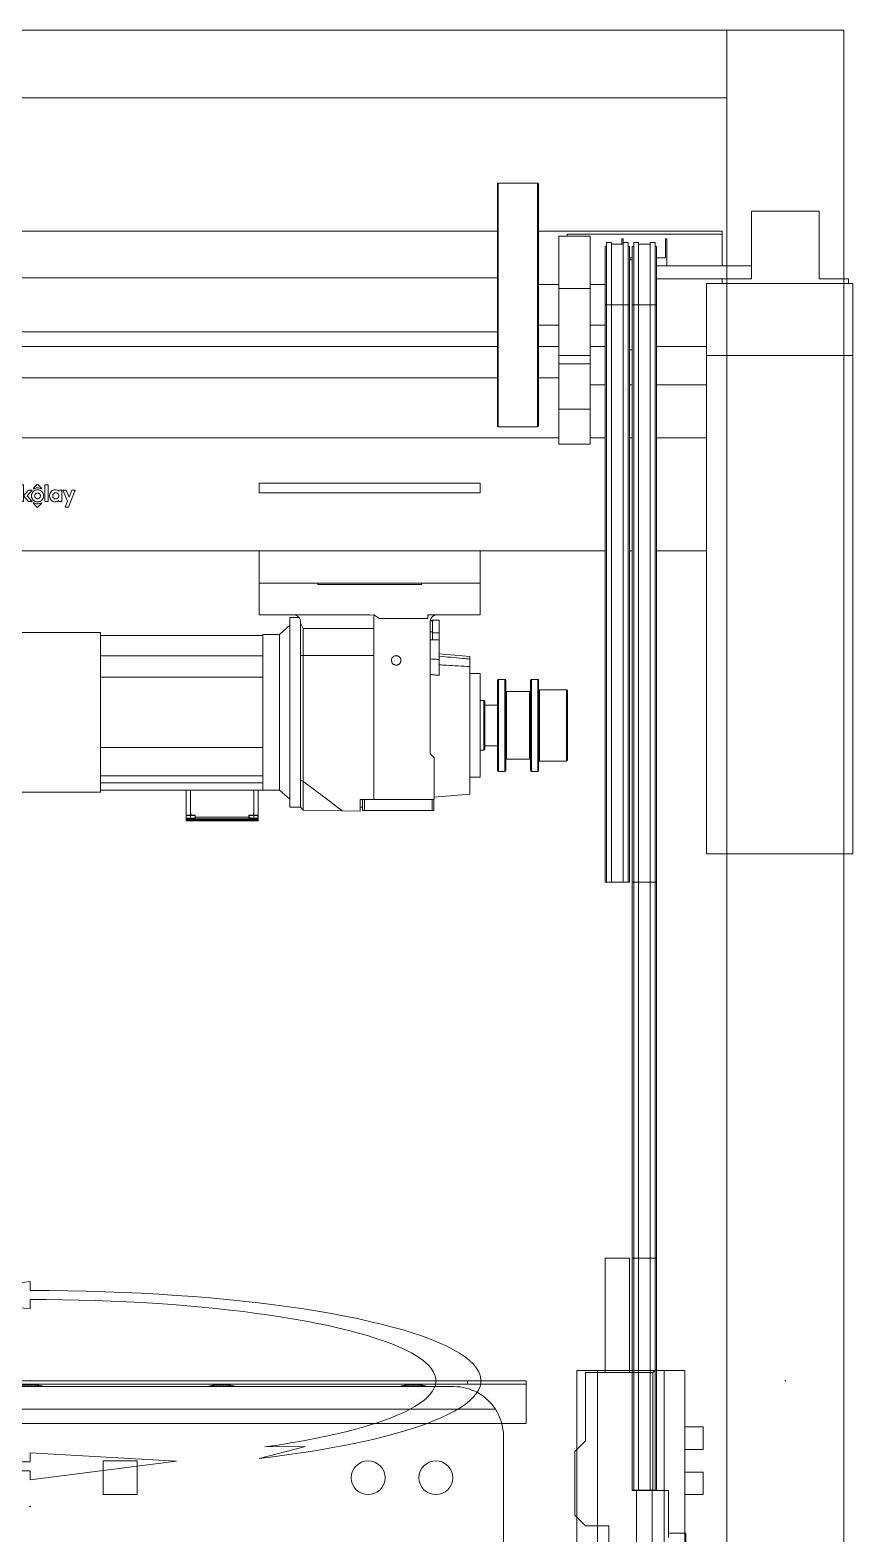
# Model space of a CAD drawing. Header units: inches. Extents: x 9.2 to 90.6, y 12.3 to 34.3.
# Drawn here: x 79.522 to 81.347, y 23.235 to 26.568 of the extents above; entities that cross this region are included whole.
import ezdxf
from ezdxf.enums import TextEntityAlignment as Align

# ---------------------------------------------------------------- set-up
doc = ezdxf.new("R2010")
doc.units = ezdxf.units.IN
doc.header["$MEASUREMENT"] = 0
doc.linetypes.add('PHANTOM', pattern=[12.7, 6.35, -1.27, 1.27, -1.27, 1.27, -1.27])
for name, color, linetype in [('PK24-LABEL', 7, 'Continuous'), ('PK24-LOGO', 7, 'Continuous'), ('PK24E', 7, 'Continuous'), ('PK24E-STRUCT-STEEL', 254, 'Continuous')]:
    doc.layers.add(name, color=color, linetype=linetype)
for name, color, linetype, true_color in [('PK24E-COMP-PALLET', 132, 'Continuous', 0x00b7c8), ('PK24E-HELPER', 253, 'PHANTOM', 0xa1a1a1), ('PK24E-SYS-LIFT', 31, 'Continuous', 0xffcc5a), ('PK24E-SYS-SHELF', 31, 'Continuous', 0xffcc5a)]:
    doc.layers.add(name, color=color, linetype=linetype, true_color=true_color)
doc.layers.add('PK24E-TTARROW', color=20, linetype='Continuous', lineweight=20, true_color=0xf54b32)
doc.styles.get("Standard").update_dxf_attribs({"font": 'arial.ttf'})

# ---------------------------------------------------------------- blocks, each defined once
blk = doc.blocks.new('TTARROW---TOP-DECOR-PK24')
at = {"layer": 'PK24E-TTARROW', "lineweight": 5}
for points in [[(0, 90), (0, 80), (-32.49, 89.27), (0, 110), (0, 100, -0.763437), (50.85, -86.11), (61.06, -72.77), (52.06, -73.42, 0.73095)], [(0, -90), (0, -80), (32.49, -89.27), (0, -110), (0, -100, -0.763437), (-50.85, 86.11), (-61.06, 72.77), (-52.06, 73.42, 0.73095)]]:
    blk.add_lwpolyline(points, format="xyb", close=True, dxfattribs=at)
blk = doc.blocks.new('ELIFTTT-TT--BACK-COMP-PKE24')
at = {"layer": 'PK24E-HELPER', "lineweight": 5}
blk.add_point((0, 0), dxfattribs=at)
at = {"layer": 'PK24E-SYS-LIFT', "lineweight": 5}
for p, q in [((-94, -1.3), (94, -1.3)), ((-103.22, -6.3), (103.22, -6.3)), ((105, -12.3), (105, -36.5)), ((16.25, -17.75), (16.25, -25.25)), ((23.75, -17.75), (16.25, -17.75)), ((23.75, -25.25), (23.75, -17.75)), ((16.25, -25.25), (23.75, -25.25))]:
    blk.add_line(p, q, dxfattribs=at)
for centre in [(75, -21.5), (90, -21.5)]:
    blk.add_circle(centre, 3.75, dxfattribs=at)
for centre, radius, start, end in [((0, -10.8), 10, 71.8051, 108.1949), ((0, -10.8), 9.8, 75.7866, 104.2134), ((42.5, -10.8), 10, 71.8051, 108.1949), ((42.5, -10.8), 9.8, 75.7866, 104.2134), ((85, -10.8), 10, 71.8051, 108.1949), ((85, -10.8), 9.8, 75.7866, 104.2134), ((94, -12.3), 11, 33.0557, 90), ((94, -12.3), 11, 0, 33.0557)]:
    blk.add_arc(centre, radius, start, end, dxfattribs=at)
blk = doc.blocks.new('ELIFTTT-CHASIS--BACK-COMP-PKE24')
at = {"layer": 'PK24E-HELPER', "lineweight": 5}
blk.add_point((0, 0), dxfattribs=at)
at = {"layer": 'PK24E-SYS-LIFT', "lineweight": 5}
for p, q in [((121.25, 2.25), (121.25, -75)), ((121.25, 2.25), (125.85, 2.25)), ((125.85, -60.75), (125.85, 2.25)), ((133.55, 2.25), (125.85, 2.25)), ((133.55, 2.25), (133.55, -24.25)), ((133.55, 2.25), (133.88, 2.25)), ((133.88, 2.25), (133.88, -24.25)), ((133.88, 2.25), (134.98, 2.25)), ((134.98, 2.25), (134.98, -24.25)), ((134.98, 2.25), (137.52, 2.25)), ((137.52, 2.25), (137.52, -24.25)), ((137.52, 2.25), (138.62, 2.25)), ((138.62, 2.25), (138.62, -24.25)), ((138.62, 2.25), (138.95, 2.25)), ((138.95, 2.25), (138.95, -24.25)), ((140.65, 2.25), (138.95, 2.25)), ((140.65, -60.75), (140.65, 2.25)), ((140.65, 2.25), (145.25, 2.25)), ((145.25, 2.25), (145.25, -90)), ((149.25, -10.25), (145.25, -10.25)), ((149.25, -10.25), (149.25, -15.25)), ((145.25, -15.25), (149.25, -15.25)), ((149.25, -20.25), (145.25, -20.25)), ((149.25, -20.25), (149.25, -25.25)), ((133.55, -24.25), (133.88, -24.25)), ((133.88, -24.25), (134.98, -24.25)), ((134.53, -24.33), (134.53, -60.75)), ((134.53, -24.33), (137.97, -24.33)), ((134.98, -24.25), (137.52, -24.25)), ((137.52, -24.25), (138.62, -24.25)), ((137.97, -60.75), (137.97, -24.33)), ((138.62, -24.25), (138.95, -24.25)), ((145.25, -25.25), (149.25, -25.25))]:
    blk.add_line(p, q, dxfattribs=at)
blk = doc.blocks.new('ELIFTTT---BACK-COMP-PKE24')
at = {"yscale": 0.2}
blk.add_blockref('TTARROW---TOP-DECOR-PK24', (0, 0), dxfattribs=at)
for name in ['ELIFTTT-CHASIS--BACK-COMP-PKE24', 'ELIFTTT-TT--BACK-COMP-PKE24']:
    blk.add_blockref(name, (0, 0))
blk = doc.blocks.new('LOGO----DECOR-PK24')
at = {"layer": 'PK24-LOGO', "lineweight": 5}
for p, q in [((-10, 2.13), (-8.71, 2.13)), ((-10, -1.62), (-10, 2.13)), ((-9.29, 1.47), (-9.29, 0.11)), ((-8.76, 1.47), (-9.29, 1.47)), ((-9.29, 0.11), (-8.76, 0.11)), ((-8.61, 1.46), (-8.76, 1.47)), ((-8.76, 0.11), (-8.61, 0.13)), ((-8.71, 2.13), (-8.43, 2.11)), ((-8.48, 1.42), (-8.61, 1.46)), ((-8.61, 0.13), (-8.48, 0.17)), ((-8.36, 1.35), (-8.48, 1.42)), ((-8.48, 0.17), (-8.36, 0.23)), ((-8.43, 2.11), (-8.3, 2.07)), ((-8.26, 1.27), (-8.36, 1.35)), ((-8.36, 0.23), (-8.26, 0.31)), ((-8.3, 2.07), (-8.17, 2.03)), ((-8.19, 1.17), (-8.26, 1.27)), ((-8.26, 0.31), (-8.19, 0.41)), ((-8.13, 1.05), (-8.19, 1.17)), ((-8.19, 0.41), (-8.13, 0.53)), ((-8.17, 2.03), (-7.94, 1.9)), ((-8.09, 0.93), (-8.13, 1.05)), ((-8.13, 0.53), (-8.09, 0.66)), ((-8.08, 0.79), (-8.09, 0.93)), ((-8.09, 0.66), (-8.08, 0.79)), ((-7.94, 1.9), (-7.74, 1.74)), ((-7.74, 1.74), (-7.58, 1.55)), ((-7.58, 0.04), (-7.74, -0.16)), ((-7.58, 1.55), (-7.46, 1.32)), ((-7.46, 0.27), (-7.58, 0.04)), ((-7.46, 1.32), (-7.38, 1.06)), ((-7.38, 0.52), (-7.46, 0.27)), ((-7.38, 1.06), (-7.36, 0.79)), ((-7.36, 0.79), (-7.38, 0.52)), ((-7.19, -0.02), (-7.16, 0.13)), ((-7.16, 0.13), (-7.11, 0.26)), ((-7.11, 0.26), (-6.98, 0.49)), ((-6.98, 0.49), (-6.82, 0.68)), ((-6.82, 0.68), (-6.62, 0.82)), ((-6.62, 0.82), (-6.41, 0.92)), ((-6.42, 0.06), (-6.48, -0.05)), ((-6.33, 0.17), (-6.42, 0.06)), ((-6.41, 0.92), (-6.19, 0.98)), ((-6.23, 0.25), (-6.33, 0.17)), ((-6.11, 0.31), (-6.23, 0.25)), ((-6.19, 0.98), (-5.97, 1)), ((-5.98, 0.35), (-6.11, 0.31)), ((-5.84, 0.36), (-5.98, 0.35)), ((-5.97, 1), (-5.74, 0.98)), ((-5.71, 0.35), (-5.84, 0.36)), ((-5.74, 0.98), (-5.53, 0.92)), ((-5.58, 0.31), (-5.71, 0.35)), ((-5.47, 0.24), (-5.58, 0.31)), ((-5.53, 0.92), (-5.35, 0.82)), ((-5.37, 0.16), (-5.47, 0.24)), ((-5.29, 0.06), (-5.37, 0.16)), ((-5.35, 0.82), (-5.21, 0.7)), ((-5.23, -0.06), (-5.29, 0.06)), ((-5.21, 0.7), (-5.21, 0.95)), ((-5.21, 0.95), (-4.5, 0.95)), ((-4.5, 0.95), (-4.5, -1.62)), ((-3.41, 0.95), (-4.11, 0.95)), ((-4.11, 0.95), (-4.11, -1.62)), ((-3.41, 0.53), (-3.41, 0.95)), ((-3.36, 0.62), (-3.41, 0.53)), ((-3.37, -0.03), (-3.32, 0.06)), ((-3.29, 0.71), (-3.36, 0.62)), ((-3.32, 0.06), (-3.26, 0.13)), ((-3.22, 0.78), (-3.29, 0.71)), ((-3.26, 0.13), (-3.19, 0.19)), ((-3.14, 0.84), (-3.22, 0.78)), ((-3.19, 0.19), (-3.11, 0.23)), ((-3.05, 0.89), (-3.14, 0.84)), ((-3.11, 0.23), (-3.02, 0.26)), ((-2.94, 0.92), (-3.05, 0.89)), ((-3.02, 0.26), (-2.92, 0.27)), ((-2.83, 0.94), (-2.94, 0.92)), ((-2.92, 0.27), (-2.42, 0.27)), ((-2.7, 0.95), (-2.83, 0.94)), ((-2.42, 0.95), (-2.7, 0.95)), ((-2.42, 0.27), (-2.42, 0.95)), ((-1.42, 2.13), (-2.13, 2.13)), ((-2.13, 2.13), (-2.13, -1.62)), ((-1.42, -1.62), (-1.42, 2.13)), ((-0.37, 0.95), (-1.42, -0.33)), ((-0.61, -0.33), (0.44, 0.95)), ((0.44, 0.95), (-0.37, 0.95)), ((0.44, 0.19), (0.36, -0.06)), ((0.56, 0.41), (0.44, 0.19)), ((0.72, 0.61), (0.56, 0.41)), ((0.92, 0.77), (0.72, 0.61)), ((0.77, 1.32), (0.79, 1.37)), ((0.78, 1.26), (0.77, 1.32)), ((0.81, 1.24), (0.78, 1.26)), ((0.79, 1.37), (1.61, 2.19)), ((0.85, 1.23), (0.81, 1.24)), ((0.89, 1.24), (0.85, 1.23)), ((1.07, 1.32), (0.89, 1.24)), ((1.15, 0.9), (0.92, 0.77)), ((1.27, 1.37), (1.07, 1.32)), ((1.07, -0.08), (1.13, 0.03)), ((1.13, 0.03), (1.21, 0.12)), ((1.4, 0.98), (1.15, 0.9)), ((1.21, 0.12), (1.3, 0.2)), ((1.46, 1.41), (1.27, 1.37)), ((1.3, 0.2), (1.41, 0.26)), ((1.67, 1), (1.4, 0.98)), ((1.41, 0.26), (1.54, 0.3)), ((1.67, 1.42), (1.46, 1.41)), ((1.54, 0.3), (1.67, 0.31)), ((1.61, 2.19), (1.67, 2.21)), ((1.67, 2.21), (1.73, 2.19)), ((1.87, 1.41), (1.67, 1.42)), ((1.94, 0.98), (1.67, 1)), ((1.67, 0.31), (1.8, 0.3)), ((1.73, 2.19), (2.54, 1.37)), ((1.8, 0.3), (1.92, 0.26)), ((2.07, 1.37), (1.87, 1.41)), ((1.92, 0.26), (2.03, 0.2)), ((2.19, 0.9), (1.94, 0.98)), ((2.03, 0.2), (2.13, 0.12)), ((2.26, 1.32), (2.07, 1.37)), ((2.13, 0.12), (2.2, 0.03)), ((2.41, 0.77), (2.19, 0.9)), ((2.2, 0.03), (2.26, -0.08)), ((2.45, 1.24), (2.26, 1.32)), ((2.61, 0.61), (2.41, 0.77)), ((2.48, 1.23), (2.45, 1.24)), ((2.52, 1.24), (2.48, 1.23)), ((2.55, 1.26), (2.52, 1.24)), ((2.54, 1.37), (2.57, 1.32)), ((2.57, 1.32), (2.55, 1.26)), ((2.78, 0.41), (2.61, 0.61)), ((2.9, 0.19), (2.78, 0.41)), ((2.98, -0.06), (2.9, 0.19)), ((3.31, 2.13), (4.01, 2.13)), ((3.31, -1.62), (3.31, 2.13)), ((4.01, 2.13), (4.01, -1.62)), ((4.37, -0.02), (4.4, 0.13)), ((4.4, 0.13), (4.45, 0.26)), ((4.45, 0.26), (4.58, 0.49)), ((4.58, 0.49), (4.74, 0.68)), ((4.74, 0.68), (4.93, 0.82)), ((4.93, 0.82), (5.15, 0.92)), ((5.14, 0.06), (5.08, -0.05)), ((5.23, 0.17), (5.14, 0.06)), ((5.15, 0.92), (5.37, 0.98)), ((5.33, 0.25), (5.23, 0.17)), ((5.45, 0.31), (5.33, 0.25)), ((5.37, 0.98), (5.59, 1)), ((5.58, 0.35), (5.45, 0.31)), ((5.72, 0.36), (5.58, 0.35)), ((5.59, 1), (5.82, 0.98)), ((5.85, 0.35), (5.72, 0.36)), ((5.82, 0.98), (6.03, 0.92)), ((5.98, 0.31), (5.85, 0.35)), ((6.09, 0.24), (5.98, 0.31)), ((6.03, 0.92), (6.21, 0.82)), ((6.19, 0.16), (6.09, 0.24)), ((6.27, 0.06), (6.19, 0.16)), ((6.21, 0.82), (6.35, 0.7)), ((6.32, -0.06), (6.27, 0.06)), ((6.35, 0.7), (6.35, 0.95)), ((6.35, 0.95), (7.06, 0.95)), ((7.06, 0.95), (7.06, -1.62)), ((8.33, -1.51), (7.31, 0.95)), ((7.31, 0.95), (8.05, 0.95)), ((8.05, 0.95), (8.68, -0.63)), ((10, 0.95), (8.51, -2.81)), ((8.68, -0.63), (9.27, 0.95)), ((9.27, 0.95), (10, 0.95)), ((-9.29, -1.62), (-10, -1.62)), ((-8.71, -0.55), (-9.29, -0.55)), ((-9.29, -0.55), (-9.29, -1.62)), ((-8.43, -0.52), (-8.71, -0.55)), ((-8.3, -0.49), (-8.43, -0.52)), ((-8.17, -0.44), (-8.3, -0.49)), ((-7.94, -0.32), (-8.17, -0.44)), ((-7.74, -0.16), (-7.94, -0.32)), ((-7.22, -0.33), (-7.21, -0.17)), ((-7.21, -0.5), (-7.22, -0.33)), ((-7.21, -0.17), (-7.19, -0.02)), ((-7.19, -0.65), (-7.21, -0.5)), ((-7.16, -0.79), (-7.19, -0.65)), ((-7.1, -0.92), (-7.16, -0.79)), ((-6.97, -1.15), (-7.1, -0.92)), ((-6.81, -1.34), (-6.97, -1.15)), ((-6.62, -1.48), (-6.81, -1.34)), ((-6.41, -1.59), (-6.62, -1.48)), ((-6.52, -0.18), (-6.53, -0.33)), ((-6.53, -0.33), (-6.52, -0.47)), ((-6.48, -0.05), (-6.52, -0.18)), ((-6.52, -0.47), (-6.48, -0.6)), ((-6.48, -0.6), (-6.42, -0.72)), ((-6.42, -0.72), (-6.33, -0.82)), ((-6.19, -1.65), (-6.41, -1.59)), ((-6.33, -0.82), (-6.23, -0.9)), ((-6.23, -0.9), (-6.11, -0.97)), ((-5.98, -1.67), (-6.19, -1.65)), ((-6.11, -0.97), (-5.98, -1.01)), ((-5.98, -1.01), (-5.84, -1.02)), ((-5.74, -1.65), (-5.98, -1.67)), ((-5.84, -1.02), (-5.71, -1.01)), ((-5.53, -1.57), (-5.74, -1.65)), ((-5.71, -1.01), (-5.58, -0.97)), ((-5.58, -0.97), (-5.47, -0.9)), ((-5.35, -1.47), (-5.53, -1.57)), ((-5.47, -0.9), (-5.37, -0.82)), ((-5.37, -0.82), (-5.29, -0.72)), ((-5.21, -1.33), (-5.35, -1.47)), ((-5.29, -0.72), (-5.23, -0.6)), ((-5.2, -0.19), (-5.23, -0.06)), ((-5.23, -0.6), (-5.2, -0.47)), ((-5.21, -1.62), (-5.21, -1.33)), ((-5.21, -1.33), (-5.21, -1.33)), ((-4.5, -1.62), (-5.21, -1.62)), ((-5.19, -0.33), (-5.2, -0.19)), ((-5.2, -0.47), (-5.19, -0.33)), ((-4.11, -1.62), (-3.41, -1.62)), ((-3.41, -0.21), (-3.4, -0.12)), ((-3.41, -1.62), (-3.41, -0.21)), ((-3.4, -0.12), (-3.37, -0.03)), ((-2.13, -1.62), (-1.42, -1.62)), ((-1.42, -0.33), (-0.37, -1.62)), ((0.44, -1.62), (-0.61, -0.33)), ((-0.37, -1.62), (0.44, -1.62)), ((0.36, -0.06), (0.33, -0.33)), ((0.33, -0.33), (0.36, -0.6)), ((0.36, -0.6), (0.44, -0.85)), ((0.44, -0.85), (0.56, -1.08)), ((0.56, -1.08), (0.72, -1.28)), ((0.72, -1.28), (0.92, -1.44)), ((0.77, -1.98), (0.78, -1.93)), ((0.79, -2.04), (0.77, -1.98)), ((0.78, -1.93), (0.81, -1.9)), ((1.61, -2.85), (0.79, -2.04)), ((0.81, -1.9), (0.85, -1.89)), ((0.85, -1.89), (0.89, -1.9)), ((0.89, -1.9), (1.07, -1.98)), ((0.92, -1.44), (1.15, -1.56)), ((1.02, -0.33), (1.03, -0.2)), ((1.03, -0.46), (1.02, -0.33)), ((1.03, -0.2), (1.07, -0.08)), ((1.07, -0.59), (1.03, -0.46)), ((1.13, -0.7), (1.07, -0.59)), ((1.07, -1.98), (1.27, -2.04)), ((1.21, -0.79), (1.13, -0.7)), ((1.15, -1.56), (1.4, -1.64)), ((1.3, -0.87), (1.21, -0.79)), ((1.27, -2.04), (1.46, -2.07)), ((1.41, -0.93), (1.3, -0.87)), ((1.4, -1.64), (1.67, -1.67)), ((1.54, -0.97), (1.41, -0.93)), ((1.46, -2.07), (1.67, -2.09)), ((1.67, -0.98), (1.54, -0.97)), ((1.67, -2.88), (1.61, -2.85)), ((1.8, -0.97), (1.67, -0.98)), ((1.67, -1.67), (1.94, -1.64)), ((1.67, -2.09), (1.87, -2.07)), ((1.73, -2.85), (1.67, -2.88)), ((2.54, -2.04), (1.73, -2.85)), ((1.92, -0.93), (1.8, -0.97)), ((1.87, -2.07), (2.07, -2.04)), ((2.03, -0.87), (1.92, -0.93)), ((1.94, -1.64), (2.19, -1.56)), ((2.13, -0.79), (2.03, -0.87)), ((2.07, -2.04), (2.26, -1.98)), ((2.2, -0.7), (2.13, -0.79)), ((2.19, -1.56), (2.41, -1.44)), ((2.26, -0.59), (2.2, -0.7)), ((2.26, -0.08), (2.3, -0.2)), ((2.3, -0.46), (2.26, -0.59)), ((2.26, -1.98), (2.45, -1.9)), ((2.3, -0.2), (2.31, -0.33)), ((2.31, -0.33), (2.3, -0.46)), ((2.41, -1.44), (2.61, -1.28)), ((2.45, -1.9), (2.48, -1.89)), ((2.48, -1.89), (2.52, -1.9)), ((2.52, -1.9), (2.55, -1.93)), ((2.57, -1.98), (2.54, -2.04)), ((2.55, -1.93), (2.57, -1.98)), ((2.61, -1.28), (2.78, -1.08)), ((2.78, -1.08), (2.9, -0.85)), ((2.9, -0.85), (2.98, -0.6)), ((3, -0.33), (2.98, -0.06)), ((2.98, -0.6), (3, -0.33)), ((4.01, -1.62), (3.31, -1.62)), ((4.34, -0.17), (4.37, -0.02)), ((4.34, -0.33), (4.34, -0.17)), ((4.34, -0.5), (4.34, -0.33)), ((4.37, -0.65), (4.34, -0.5)), ((4.4, -0.79), (4.37, -0.65)), ((4.46, -0.92), (4.4, -0.79)), ((4.59, -1.15), (4.46, -0.92)), ((4.75, -1.34), (4.59, -1.15)), ((4.94, -1.48), (4.75, -1.34)), ((5.15, -1.59), (4.94, -1.48)), ((5.04, -0.18), (5.03, -0.33)), ((5.03, -0.33), (5.04, -0.47)), ((5.08, -0.05), (5.04, -0.18)), ((5.04, -0.47), (5.08, -0.6)), ((5.08, -0.6), (5.14, -0.72)), ((5.14, -0.72), (5.23, -0.82)), ((5.37, -1.65), (5.15, -1.59)), ((5.23, -0.82), (5.33, -0.9)), ((5.33, -0.9), (5.45, -0.97)), ((5.58, -1.67), (5.37, -1.65)), ((5.45, -0.97), (5.58, -1.01)), ((5.58, -1.01), (5.72, -1.02)), ((5.81, -1.65), (5.58, -1.67)), ((5.72, -1.02), (5.85, -1.01)), ((6.03, -1.57), (5.81, -1.65)), ((5.85, -1.01), (5.98, -0.97)), ((5.98, -0.97), (6.09, -0.9)), ((6.21, -1.47), (6.03, -1.57)), ((6.09, -0.9), (6.19, -0.82)), ((6.19, -0.82), (6.27, -0.72)), ((6.35, -1.33), (6.21, -1.47)), ((6.27, -0.72), (6.32, -0.6)), ((6.36, -0.19), (6.32, -0.06)), ((6.32, -0.6), (6.36, -0.47)), ((6.35, -1.62), (6.35, -1.33)), ((6.35, -1.33), (6.35, -1.33)), ((7.06, -1.62), (6.35, -1.62)), ((6.37, -0.33), (6.36, -0.19)), ((6.36, -0.47), (6.37, -0.33)), ((7.8, -2.81), (8.33, -1.51)), ((8.51, -2.81), (7.8, -2.81))]:
    blk.add_line(p, q, dxfattribs=at)
blk = doc.blocks.new('ELIFT-DU--BACK-COMP-PKE24')
at = {"layer": 'PK24E-SYS-LIFT', "linetype": 'Continuous', "lineweight": 5}
for p, q in [((103.65, 128.35), (103.65, 181.95)), ((112.55, 182.15), (103.85, 182.15)), ((103.85, 182.15), (103.85, 128.15)), ((112.55, 128.15), (112.55, 182.15)), ((112.75, 181.95), (112.75, 128.35)), ((175, 175.9), (160, 175.9)), ((160, 175.9), (160, 160.9)), ((175, 175.9), (175, 160.9)), ((103.65, 171.45), (-103.65, 171.45)), ((153.5, 171.45), (112.75, 171.45)), ((124.25, 170.4), (117.25, 170.4)), ((117.25, 158.79), (117.25, 170.4)), ((153.5, 170.85), (119.1, 170.85)), ((119.1, 170.85), (119.1, 170.4)), ((124.25, 158.79), (124.25, 170.4)), ((153.5, 171.45), (153.5, 170.85)), ((153.5, 170.85), (153.5, 163.8)), ((127.88, 168.06), (127.55, 168.06)), ((127.55, 168.06), (127.55, 155.15)), ((128.98, 168.98), (127.88, 168.98)), ((127.88, 168.98), (127.88, 155.15)), ((128.98, 168.98), (128.98, 155.15)), ((131.52, 168.6), (128.98, 168.6)), ((131.25, 169.8), (131.25, 168.6)), ((131.55, 169.8), (131.25, 169.8)), ((132.62, 168.98), (131.52, 168.98)), ((131.52, 168.98), (131.52, 155.15)), ((131.55, 168.98), (131.55, 169.8)), ((132.62, 168.98), (132.62, 155.15)), ((132.95, 168.06), (132.62, 168.06)), ((132.95, 168.06), (132.95, 155.15)), ((133.88, 168.06), (133.55, 168.06)), ((133.55, 168.06), (133.55, 155.15)), ((134.98, 168.98), (133.88, 168.98)), ((133.88, 168.98), (133.88, 155.15)), ((134.98, 168.98), (134.98, 155.15)), ((137.52, 168.6), (134.98, 168.6)), ((137.52, 168.98), (137.52, 155.15)), ((138.62, 168.98), (137.52, 168.98)), ((138.62, 168.98), (138.62, 155.15)), ((138.95, 168.06), (138.62, 168.06)), ((138.95, 168.06), (138.95, 155.15)), ((140.95, 165.55), (140.95, 169.8)), ((141.25, 169.8), (140.95, 169.8)), ((141.25, 169.8), (141.25, 163.8)), ((133.55, 165.55), (132.95, 165.55)), ((133.55, 165.15), (132.95, 165.15)), ((140.95, 165.55), (138.95, 165.55)), ((141.25, 163.8), (138.95, 163.8)), ((141.25, 163.8), (160, 163.8)), ((103.65, 161.15), (-103.65, 161.15)), ((138.95, 160.9), (153.5, 160.9)), ((153.5, 159.9), (153.5, 160.9)), ((153.5, 160.9), (160, 160.9)), ((175, 160.9), (181.5, 160.9)), ((181.5, 159.9), (181.5, 160.9)), ((117.25, 159.65), (112.75, 159.65)), ((117.25, 158.79), (124.25, 158.79)), ((117.25, 143.9), (117.25, 158.79)), ((127.55, 159.65), (124.25, 159.65)), ((124.25, 143.9), (124.25, 158.79)), ((182.5, 159.9), (150, 159.9)), ((150, 159.9), (150, 143.9)), ((182.5, 143.9), (182.5, 159.9)), ((127.55, 155.15), (127.88, 155.15)), ((127.55, 155.15), (127.55, 27.17)), ((127.88, 155.15), (127.88, 27.17)), ((127.88, 155.15), (128.98, 155.15)), ((128.98, 155.15), (128.98, 27.17)), ((128.98, 155.15), (131.52, 155.15)), ((131.52, 155.15), (131.52, 27.17)), ((131.52, 155.15), (132.62, 155.15)), ((132.62, 155.15), (132.62, 27.17)), ((132.62, 155.15), (132.95, 155.15)), ((132.95, 155.15), (132.95, 27.17)), ((133.55, 155.15), (133.55, 27.17)), ((133.55, 155.15), (133.88, 155.15)), ((133.88, 155.15), (134.98, 155.15)), ((133.88, 155.15), (133.88, 27.17)), ((134.98, 155.15), (134.98, 27.17)), ((134.98, 155.15), (137.52, 155.15)), ((137.52, 155.15), (138.62, 155.15)), ((137.52, 155.15), (137.52, 27.17)), ((138.62, 155.15), (138.62, 27.17)), ((138.62, 155.15), (138.95, 155.15)), ((138.95, 155.15), (138.95, 27.17)), ((112.75, 150.65), (117.25, 150.65)), ((124.25, 150.65), (127.55, 150.65)), ((-103.65, 149.15), (103.65, 149.15)), ((103.65, 145.95), (-103.65, 145.95)), ((117.25, 145.95), (112.75, 145.95)), ((117.25, 143.9), (124.25, 143.9)), ((117.25, 143.9), (117.25, 142.05)), ((127.55, 145.95), (124.25, 145.95)), ((124.25, 143.9), (124.25, 142.05)), ((132.95, 145.15), (133.55, 145.15)), ((150, 145.95), (138.95, 145.95)), ((150, 143.9), (182.5, 143.9)), ((150, 33.5), (150, 143.9)), ((182.5, 33.5), (182.5, 143.9)), ((117.25, 142.05), (124.25, 142.05)), ((117.25, 142.05), (117.25, 132.05)), ((124.25, 142.05), (124.25, 132.05)), ((103.65, 138.95), (-103.65, 138.95)), ((117.25, 138.95), (112.75, 138.95)), ((124.25, 137.45), (127.55, 137.45)), ((132.95, 137.45), (133.55, 137.45)), ((138.95, 137.45), (150, 137.45)), ((117.25, 132.05), (117.25, 124.3)), ((117.25, 132.05), (124.25, 132.05)), ((124.25, 132.05), (124.25, 124.3)), ((103.85, 128.15), (112.55, 128.15)), ((-117.25, 125.65), (117.25, 125.65)), ((117.25, 124.3), (124.25, 124.3)), ((124.25, 125.65), (127.55, 125.65)), ((132.95, 125.65), (133.55, 125.65)), ((138.95, 125.65), (150, 125.65)), ((50.85, 115.6), (50.85, 113.5)), ((50.85, 115.6), (99.85, 115.6)), ((50.85, 113.5), (99.85, 113.5)), ((99.85, 115.6), (99.85, 113.5)), ((-71.85, 100.65), (50.85, 100.65)), ((99.85, 100.65), (50.85, 100.65)), ((50.85, 93.45), (50.85, 100.65)), ((99.85, 93.45), (99.85, 100.65)), ((99.85, 100.65), (127.55, 100.65)), ((132.95, 100.65), (133.55, 100.65)), ((138.95, 100.65), (150, 100.65)), ((50.85, 93.45), (50.85, 86.45)), ((50.85, 93.45), (63.85, 93.45)), ((99.85, 93.45), (50.85, 93.45)), ((63.85, 93.45), (63.85, 93.15)), ((86.85, 93.15), (86.85, 93.45)), ((86.85, 93.45), (99.85, 93.45)), ((99.85, 93.45), (99.85, 86.45)), ((63.85, 93.15), (86.85, 93.15)), ((50.85, 86.45), (75.35, 86.45)), ((57.65, 84.14), (55.3, 82.1)), ((59.65, 85.85), (57.65, 85.85)), ((57.65, 85.85), (57.65, 43.85)), ((58.91, 86.38), (75.35, 86.45)), ((59.95, 84.6), (59.95, 84.95)), ((59.95, 84.6), (60.55, 83.39)), ((59.95, 77.47), (59.95, 84.6)), ((60.55, 83.39), (76.25, 83.45)), ((60.55, 83.39), (60.55, 77.46)), ((76.25, 86.45), (75.35, 86.41)), ((75.35, 86.41), (75.35, 86.45)), ((76.25, 83.45), (76.25, 86.45)), ((77.49, 85.65), (76.25, 86.45)), ((76.25, 77.45), (76.25, 83.45)), ((77.49, 85.65), (88.2, 85.65)), ((88.2, 86.45), (99.85, 86.45)), ((88.2, 85.65), (88.2, 86.45)), ((89.25, 85.15), (88.75, 85.15)), ((88.75, 84.95), (88.75, 55.65)), ((90.75, 85.27), (88.79, 85.27)), ((89.25, 85.15), (89.25, 82.71)), ((90.75, 85.27), (90.75, 82.48)), ((15.6, 82.55), (-12.44, 82.55)), ((15.6, 82.55), (15.6, 81.9)), ((15.6, 79.05), (15.6, 81.9)), ((51.6, 81.9), (15.6, 81.9)), ((55.3, 82.1), (51.6, 82.1)), ((51.6, 82.1), (51.6, 81.9)), ((51.6, 78.49), (51.6, 81.9)), ((55.3, 82.1), (55.3, 47.6)), ((89.25, 82.71), (88.75, 82.71)), ((90.75, 80.92), (88.75, 80.92)), ((89.25, 82.71), (89.25, 80.92)), ((89.25, 82.48), (90.75, 82.48)), ((90.75, 82.48), (90.75, 80.92)), ((90.75, 80.92), (90.75, 76.57)), ((15.6, 79.05), (15.6, 77.37)), ((15.6, 73.12), (15.6, 77.37)), ((51.6, 77.37), (15.6, 77.37)), ((51.6, 78.49), (51.6, 77.37)), ((51.6, 72.63), (51.6, 77.37)), ((59.95, 49.83), (59.95, 77.47)), ((59.95, 77.47), (60.55, 77.46)), ((60.55, 77.46), (76.25, 77.45)), ((60.55, 77.46), (60.55, 49.53)), ((76.25, 45.55), (76.25, 77.45)), ((97.55, 77.18), (90.75, 77.78)), ((97.55, 77.18), (97.55, 76.64)), ((97.55, 74.98), (97.55, 76.64)), ((97.55, 74.98), (97.55, 46.72)), ((99.85, 73.45), (97.55, 73.45)), ((99.85, 73.45), (99.85, 61.95)), ((15.6, 73.12), (15.6, 72.63)), ((15.6, 69.6), (15.6, 72.63)), ((51.6, 72.63), (15.6, 72.63)), ((51.6, 72.63), (51.6, 67.47)), ((103.7, 52.58), (103.7, 71.95)), ((105.3, 72.15), (103.9, 72.15)), ((103.9, 72.15), (103.9, 52.39)), ((105.3, 52.39), (105.3, 72.15)), ((105.5, 52.58), (105.5, 71.95)), ((111, 52.58), (111, 71.95)), ((112.6, 72.15), (111.2, 72.15)), ((111.2, 72.15), (111.2, 52.39)), ((112.6, 52.39), (112.6, 72.15)), ((112.8, 52.58), (112.8, 71.95)), ((15.6, 69.6), (15.6, 60.1)), ((51.6, 67.47), (51.6, 62.23)), ((100.65, 67.45), (99.85, 67.45)), ((100.85, 67.25), (100.65, 67.45)), ((100.65, 56.45), (100.65, 67.45)), ((100.85, 67.25), (100.85, 56.65)), ((110.8, 69.45), (105.7, 69.45)), ((105.7, 69.45), (105.7, 54.92)), ((110.8, 54.92), (110.8, 69.45)), ((119, 69.85), (113, 69.85)), ((113, 69.85), (113, 54.54)), ((119, 54.54), (119, 69.85)), ((119.2, 69.65), (119.2, 54.73)), ((103.7, 66.45), (100.85, 66.45)), ((15.6, 57.07), (15.6, 60.1)), ((51.6, 62.23), (51.6, 57.07)), ((99.85, 61.95), (99.85, 50.45)), ((15.6, 57.07), (15.6, 56.58)), ((51.6, 57.07), (15.6, 57.07)), ((51.6, 50.8), (51.6, 57.07)), ((100.85, 57.45), (103.7, 57.45)), ((15.6, 50.8), (15.6, 56.58)), ((89.65, 54.75), (88.75, 55.65)), ((89.65, 54.75), (89.65, 45.55)), ((99.85, 56.45), (100.65, 56.45)), ((100.65, 56.45), (100.85, 56.65)), ((105.7, 54.92), (105.7, 54.45)), ((105.7, 54.45), (110.8, 54.45)), ((110.8, 54.45), (110.8, 54.92)), ((113, 54.54), (113, 54.05)), ((113, 54.05), (119, 54.05)), ((119, 54.05), (119, 54.54)), ((119.2, 54.73), (119.2, 54.25)), ((51.6, 50.8), (15.6, 50.8)), ((15.6, 49.2), (15.6, 50.8)), ((51.6, 49.2), (51.6, 50.8)), ((97.55, 50.45), (99.85, 50.45)), ((103.7, 51.95), (103.7, 52.58)), ((103.9, 52.39), (103.9, 51.75)), ((103.9, 51.75), (105.3, 51.75)), ((105.3, 51.75), (105.3, 52.39)), ((105.5, 52.58), (105.5, 51.95)), ((111, 51.95), (111, 52.58)), ((111.2, 52.39), (111.2, 51.75)), ((111.2, 51.75), (112.6, 51.75)), ((112.6, 51.75), (112.6, 52.39)), ((112.8, 52.58), (112.8, 51.95)), ((-12.44, 47.15), (15.6, 47.15)), ((15.6, 49.2), (15.6, 49.19)), ((51.6, 49.2), (15.6, 49.2)), ((15.6, 49.19), (15.6, 47.6)), ((15.6, 47.6), (15.6, 47.15)), ((15.6, 47.6), (51.6, 47.6)), ((34.6, 47.6), (34.6, 42.6)), ((35.6, 47.6), (35.6, 42.6)), ((49.6, 47.6), (49.6, 42.6)), ((50.6, 47.6), (50.6, 42.6)), ((51.6, 47.6), (51.6, 49.2)), ((51.6, 47.6), (55.3, 47.6)), ((55.3, 47.6), (57.65, 45.56)), ((59.95, 49.83), (60.54, 49.52)), ((59.95, 43.8), (59.95, 49.83)), ((60.55, 49.53), (60.54, 49.52)), ((60.54, 49.52), (60.54, 43.19)), ((89.65, 46.03), (97.55, 46.72)), ((57.65, 43.85), (59.95, 43.85)), ((60.54, 43.19), (59.95, 43.8)), ((73.25, 45.55), (76.25, 45.55)), ((73.25, 42.95), (73.25, 45.55)), ((73.75, 43.8), (73.25, 43.8)), ((73.75, 43.05), (73.75, 45.55)), ((74.16, 45.55), (74.16, 43.05)), ((76.25, 45.55), (89.65, 45.55)), ((89.16, 43.05), (89.16, 45.55)), ((89.55, 45.55), (89.55, 43.05)), ((34.6, 42.6), (34.63, 42.6)), ((34.6, 42.05), (34.6, 42.6)), ((34.63, 42.05), (34.6, 42.05)), ((34.6, 42.05), (34.6, 41.95)), ((34.65, 41.95), (34.6, 41.95)), ((34.6, 41.38), (34.6, 41.95)), ((34.65, 41.38), (34.6, 41.38)), ((34.6, 41.26), (34.6, 41.38)), ((34.6, 41.26), (34.6, 41.16)), ((34.65, 41.16), (34.6, 41.16)), ((34.6, 41.09), (34.6, 41.16)), ((34.65, 41.09), (34.6, 41.09)), ((34.6, 40.99), (34.6, 41.09)), ((34.6, 40.98), (34.6, 40.99)), ((34.6, 40.88), (34.6, 40.98)), ((34.6, 40.82), (34.6, 40.88)), ((34.63, 42.6), (34.63, 42.05)), ((34.63, 42.05), (35.57, 42.05)), ((34.65, 42), (34.66, 42)), ((34.65, 41.95), (34.65, 42)), ((35.6, 41.95), (34.65, 41.95)), ((34.65, 41.95), (34.65, 41.38)), ((34.65, 41.33), (34.65, 41.38)), ((34.65, 41.38), (35.6, 41.38)), ((34.65, 41.33), (34.65, 41.21)), ((35.6, 41.33), (34.65, 41.33)), ((34.65, 41.21), (50.55, 41.21)), ((34.65, 41.21), (34.65, 41.16)), ((50.55, 41.16), (34.65, 41.16)), ((34.65, 41.16), (34.65, 41.09)), ((34.65, 41.09), (50.55, 41.09)), ((34.65, 41.09), (34.65, 40.94)), ((34.65, 40.94), (50.55, 40.94)), ((34.65, 40.94), (34.65, 40.83)), ((34.65, 40.83), (50.55, 40.83)), ((34.65, 40.83), (34.65, 40.77)), ((34.65, 40.77), (50.55, 40.77)), ((35.61, 42), (34.66, 42)), ((35.57, 42.05), (35.57, 42.6)), ((35.57, 42.6), (35.6, 42.6)), ((35.64, 42.05), (35.57, 42.05)), ((35.6, 42.6), (35.64, 42.6)), ((35.6, 42), (35.6, 41.95)), ((35.6, 41.95), (35.6, 41.38)), ((36.6, 41.95), (35.6, 41.95)), ((35.6, 41.33), (35.6, 41.38)), ((35.61, 42), (35.64, 42)), ((35.64, 42.6), (35.64, 42.05)), ((35.64, 42.05), (35.64, 42)), ((35.64, 42.05), (36.55, 42.05)), ((36.55, 42), (35.64, 42)), ((36.55, 42), (36.55, 42.05)), ((36.65, 41.95), (36.6, 41.95)), ((36.6, 41.64), (36.6, 41.95)), ((36.65, 41.64), (36.6, 41.64)), ((36.6, 41.51), (36.6, 41.64)), ((36.65, 41.95), (36.65, 41.64)), ((36.65, 41.64), (48.55, 41.64)), ((36.65, 41.64), (36.65, 41.59)), ((48.55, 41.59), (36.65, 41.59)), ((36.65, 41.59), (36.65, 41.46)), ((48.55, 41.64), (48.55, 41.95)), ((48.6, 41.95), (48.55, 41.95)), ((48.55, 41.64), (48.55, 41.59)), ((48.6, 41.64), (48.55, 41.64)), ((48.55, 41.46), (48.55, 41.59)), ((48.57, 41.44), (48.55, 41.46)), ((48.6, 41.95), (48.6, 41.64)), ((49.6, 41.95), (48.6, 41.95)), ((48.6, 41.64), (48.6, 41.51)), ((48.65, 42.05), (48.65, 42)), ((48.65, 42.05), (49.56, 42.05)), ((49.56, 42), (48.65, 42)), ((49.56, 42.05), (49.56, 42.6)), ((49.56, 42.6), (49.6, 42.6)), ((49.63, 42.05), (49.56, 42.05)), ((49.56, 42), (49.56, 42.05)), ((49.56, 42), (49.59, 42)), ((50.54, 42), (49.59, 42)), ((49.6, 42.6), (49.63, 42.6)), ((49.6, 41.95), (49.6, 42)), ((49.6, 41.95), (49.6, 41.38)), ((50.55, 41.95), (49.6, 41.95)), ((49.6, 41.38), (49.6, 41.33)), ((49.6, 41.38), (50.55, 41.38)), ((50.55, 41.33), (49.6, 41.33)), ((49.63, 42.6), (49.63, 42.05)), ((49.63, 42.05), (50.57, 42.05)), ((50.54, 42), (50.55, 42)), ((50.55, 42), (50.55, 41.95)), ((50.6, 41.95), (50.55, 41.95)), ((50.55, 41.38), (50.55, 41.95)), ((50.6, 41.38), (50.55, 41.38)), ((50.55, 41.38), (50.55, 41.33)), ((50.55, 41.21), (50.55, 41.33)), ((50.55, 41.21), (50.55, 41.16)), ((50.6, 41.16), (50.55, 41.16)), ((50.55, 41.09), (50.55, 41.16)), ((50.6, 41.09), (50.55, 41.09)), ((50.55, 40.94), (50.55, 41.09)), ((50.55, 40.83), (50.55, 40.94)), ((50.55, 40.77), (50.55, 40.83)), ((50.57, 42.6), (50.6, 42.6)), ((50.57, 42.05), (50.57, 42.6)), ((50.6, 42.05), (50.57, 42.05)), ((50.6, 42.6), (50.6, 42.05)), ((50.6, 41.95), (50.6, 42.05)), ((50.6, 41.95), (50.6, 41.38)), ((50.6, 41.38), (50.6, 41.26)), ((50.6, 41.16), (50.6, 41.26)), ((50.6, 41.16), (50.6, 41.09)), ((50.6, 41.09), (50.6, 40.99)), ((50.6, 40.99), (50.6, 40.98)), ((50.6, 40.98), (50.6, 40.88)), ((50.6, 40.88), (50.6, 40.82)), ((60.54, 43.19), (60.55, 43.17)), ((60.55, 43.17), (69.2, 43.02)), ((69.2, 43.02), (73.25, 42.95)), ((74.16, 43.05), (73.75, 43.05)), ((89.16, 43.05), (74.16, 43.05)), ((89.55, 43.05), (89.16, 43.05)), ((150, 33.5), (182.5, 33.5)), ((127.55, 27.17), (127.88, 27.17)), ((127.88, 27.17), (128.98, 27.17)), ((128.98, 27.17), (131.52, 27.17)), ((131.52, 27.17), (132.62, 27.17)), ((132.62, 27.17), (132.95, 27.17)), ((133.55, 27.17), (133.88, 27.17)), ((133.88, 27.17), (134.98, 27.17)), ((134.98, 27.17), (137.52, 27.17)), ((137.52, 27.17), (138.62, 27.17)), ((138.62, 27.17), (138.95, 27.17))]:
    blk.add_line(p, q, dxfattribs=at)
at = {"layer": 'PK24E-SYS-LIFT', "linetype": 'Continuous', "lineweight": 5, "flags": 128}
for points in [[(90.15, 86.45), (88.75, 86.45), (88.2, 86.45)], [(34.6, 40.98), (34.6, 40.98), (34.6, 40.98)], [(50.6, 40.98), (50.6, 40.98), (50.6, 40.98)]]:
    blk.add_lwpolyline(points, dxfattribs=at)
at = {"layer": 'PK24E-SYS-LIFT', "linetype": 'Continuous', "lineweight": 5}
for centre, radius, start, end in [((103.85, 181.95), 0.2, 90, 180), ((112.55, 181.95), 0.2, 0, 90), ((103.85, 128.35), 0.2, 180, 270), ((112.55, 128.35), 0.2, 270, 0), ((58.45, 84.95), 1.5, 72.2431, 90), ((58.45, 84.95), 1.5, 0, 72.2431), ((90.25, 84.95), 1.5, 90, 93.9312), ((103.9, 71.95), 0.2, 90, 180), ((105.3, 71.95), 0.2, 0, 90), ((111.2, 71.95), 0.2, 90, 180), ((112.6, 71.95), 0.2, 0, 90), ((113, 70.05), 0.2, 180, 270), ((105.7, 69.65), 0.2, 180, 270), ((110.8, 69.65), 0.2, 270, 0), ((119, 69.65), 0.2, 0, 90), ((105.7, 54.25), 0.2, 90, 180), ((110.8, 54.25), 0.2, 0, 90), ((113, 53.85), 0.2, 90, 180), ((119, 54.25), 0.2, 270, 0), ((103.9, 51.95), 0.2, 180, 270), ((105.3, 51.95), 0.2, 270, 0), ((111.2, 51.95), 0.2, 180, 270), ((112.6, 51.95), 0.2, 270, 0), ((34.65, 42.05), 0.05, 180, 270), ((34.65, 41.38), 0.0498, 180.1824, 270.1807), ((34.65, 41.26), 0.0499, 180.1163, 270.1096), ((34.65, 40.99), 0.05, 180, 270), ((34.65, 40.88), 0.05, 180, 270), ((34.65, 40.82), 0.05, 180, 270), ((34.67, 42.04), 0.0446, 171.9544, 258.5816), ((35.61, 42.04), 0.0446, 171.9533, 258.5781), ((36.55, 41.95), 0.1, 0, 90), ((36.55, 41.95), 0.05, 0, 90), ((36.65, 41.64), 0.0497, 180.326, 270.3092), ((36.65, 41.51), 0.0498, 180.2454, 270.2381), ((48.65, 41.95), 0.1, 90, 180), ((48.55, 41.64), 0.0497, 269.6908, 359.674), ((48.55, 41.51), 0.0498, 269.7619, 359.7546), ((48.65, 41.95), 0.05, 90, 180), ((49.59, 42.04), 0.0446, 281.4219, 8.0467), ((50.53, 42.04), 0.0446, 281.4183, 8.0548), ((50.55, 42.05), 0.05, 270, 0), ((50.55, 41.38), 0.0498, 269.8178, 359.8259), ((50.55, 41.26), 0.0499, 269.889, 359.892), ((50.55, 40.99), 0.05, 270, 0), ((50.55, 40.88), 0.05, 270, 0), ((50.55, 40.82), 0.05, 270, 0)]:
    blk.add_arc(centre, radius, start, end, dxfattribs=at)
blk.add_ellipse((-195.13, 80.26), major_axis=(335.48, -139.68), ratio=0.263049, start_param=0.78, end_param=0.82023, dxfattribs=at)
for points, knots in [([(88.75, 84.95), (88.75, 85.03), (88.76, 85.2), (88.83, 85.45), (88.93, 85.68), (89.07, 85.89), (89.25, 86.08), (89.45, 86.23), (89.68, 86.34), (89.91, 86.42), (90.07, 86.44), (90.15, 86.45)], [0, 0, 0, 0, 0.11231, 0.224619, 0.336924, 0.449232, 0.561575, 0.673919, 0.786272, 0.898625, 1, 1, 1, 1]), ([(80.45, 77.08), (80.41, 77.03), (80.32, 76.93), (80.22, 76.74), (80.17, 76.54), (80.15, 76.33), (80.17, 76.13), (80.24, 75.93), (80.34, 75.75), (80.47, 75.59), (80.63, 75.46), (80.82, 75.37), (81.02, 75.31), (81.22, 75.29), (81.43, 75.32), (81.63, 75.38), (81.81, 75.48), (81.97, 75.61), (82.1, 75.78), (82.19, 75.96), (82.25, 76.16), (82.26, 76.37), (82.24, 76.57), (82.18, 76.77), (82.08, 76.95), (81.94, 77.11), (81.78, 77.24), (81.6, 77.33), (81.4, 77.39), (81.19, 77.41), (80.99, 77.38), (80.79, 77.32), (80.61, 77.22), (80.5, 77.13), (80.45, 77.08)], [0, 0, 0, 0, 0.031428, 0.062682, 0.093982, 0.125139, 0.156467, 0.187618, 0.218907, 0.250146, 0.281338, 0.312653, 0.343797, 0.375123, 0.406315, 0.437582, 0.468878, 0.500048, 0.531385, 0.562541, 0.593846, 0.625083, 0.65629, 0.687603, 0.718746, 0.750069, 0.781244, 0.812513, 0.843793, 0.874966, 0.906298, 0.937452, 0.96877, 1, 1, 1, 1]), ([(88.75, 76.68), (89.21, 76.65), (89.88, 76.62), (90.55, 76.58), (90.75, 76.57)], [0, 0, 0, 0, 0.693136, 1, 1, 1, 1]), ([(90.75, 77.27), (92.48, 77.12), (94.74, 76.91), (97.01, 76.69), (97.55, 76.64)], [0, 0, 0, 0, 0.761395, 1, 1, 1, 1]), ([(90.75, 76.57), (90.75, 76.35), (90.75, 75.9), (90.75, 75.22), (90.75, 74.55), (90.75, 73.97), (90.75, 73.46), (90.75, 73.18), (90.75, 73.04)], [0, 0, 0, 0, 0.175036, 0.355137, 0.530177, 0.710316, 0.853766, 1, 1, 1, 1]), ([(97.55, 74.98), (95.82, 75.08), (93.56, 75.2), (91.29, 75.34), (90.75, 75.37)], [0, 0, 0, 0, 0.761407, 1, 1, 1, 1]), ([(90.75, 73.04), (90.43, 73.07), (89.76, 73.14), (89.1, 73.2), (88.75, 73.24)], [0, 0, 0, 0, 0.481164, 1, 1, 1, 1]), ([(35.6, 41.38), (35.67, 41.38), (35.86, 41.38), (36.14, 41.4), (36.39, 41.42), (36.57, 41.46), (36.59, 41.49), (36.6, 41.51)], [0, 0, 0, 0, 0.136408, 0.350577, 0.566327, 0.783148, 1, 1, 1, 1]), ([(36.65, 41.46), (36.64, 41.44), (36.61, 41.41), (36.43, 41.38), (36.16, 41.35), (35.87, 41.33), (35.68, 41.33), (35.6, 41.33)], [0, 0, 0, 0, 0.216833, 0.433696, 0.649438, 0.863605, 1, 1, 1, 1]), ([(49.6, 41.33), (49.48, 41.33), (49.25, 41.34), (48.93, 41.36), (48.7, 41.39), (48.59, 41.42), (48.57, 41.43), (48.57, 41.44)], [0, 0, 0, 0, 0.240515, 0.481051, 0.722248, 0.964971, 1, 1, 1, 1]), ([(48.6, 41.51), (48.61, 41.5), (48.62, 41.47), (48.74, 41.44), (48.97, 41.41), (49.26, 41.39), (49.49, 41.38), (49.6, 41.38)], [0, 0, 0, 0, 0.146419, 0.361088, 0.574461, 0.787236, 1, 1, 1, 1])]:
    blk.add_open_spline(points, degree=3, knots=knots, dxfattribs=at)
at = {"linetype": 'Continuous', "lineweight": 5}
blk.add_blockref('LOGO----DECOR-PK24', (0, 113.15), dxfattribs=at)
blk = doc.blocks.new('PALLET--NOCAR-BACK-COMP-PKE24')
at = {"layer": 'PK24E-COMP-PALLET', "lineweight": 5}
for p, q in [((96.99, 0), (-96.99, 0)), ((96.99, 0), (96.99, -0.8)), ((96.99, 0), (110, 0)), ((110, -0.8), (110, 0)), ((96.99, -0.8), (-96.99, -0.8)), ((96.99, -0.8), (110, -0.8)), ((110, -0.8), (110, -9.5)), ((-110, -9.5), (110, -9.5))]:
    blk.add_line(p, q, dxfattribs=at)
blk = doc.blocks.new('*U31')
at = {"layer": 'PK24E-SYS-LIFT', "lineweight": 5}
for p, q in [((127.55, 67.07), (127.55, 41.75)), ((128.6, 67.07), (127.55, 67.07)), ((127.55, 67.07), (127.88, 67.07)), ((127.88, 67.07), (128.6, 67.07)), ((128.6, 67.07), (129.52, 67.07)), ((128.6, 67.07), (131.9, 67.07)), ((129.52, 67.07), (130.98, 67.07)), ((130.98, 67.07), (131.9, 67.07)), ((132.95, 67.07), (131.9, 67.07)), ((131.9, 67.07), (132.62, 67.07)), ((132.62, 67.07), (132.95, 67.07)), ((132.95, 67.07), (132.95, 41.75)), ((133.55, 67.07), (133.55, 41.75)), ((134.6, 67.07), (133.55, 67.07)), ((133.55, 67.07), (133.88, 67.07)), ((133.88, 67.07), (134.6, 67.07)), ((134.6, 67.07), (135.52, 67.07)), ((134.6, 67.07), (137.9, 67.07)), ((135.52, 67.07), (136.98, 67.07)), ((136.98, 67.07), (137.9, 67.07)), ((138.95, 67.07), (137.9, 67.07)), ((137.9, 67.07), (138.62, 67.07)), ((138.62, 67.07), (138.95, 67.07)), ((138.95, 67.07), (138.95, 42.55)), ((123.18, 26.56), (123.18, 41.75)), ((123.18, 41.75), (138.15, 41.75)), ((138.15, 41.75), (138.95, 42.55)), ((138.15, 41.75), (138.15, 15.6)), ((123.18, 26.56), (120.81, 24.19)), ((120.81, 10.12), (120.81, 24.19)), ((138.15, 15.6), (141.6, 15.6)), ((141.6, 5.19), (141.6, 15.6)), ((120.81, 10.12), (123.18, 7.75)), ((128.35, 7.75), (123.18, 7.75)), ((128.35, 0), (128.35, 7.75)), ((145.45, 6.1), (141.6, 6.1)), ((145.45, 0.1), (145.45, 6.1))]:
    blk.add_line(p, q, dxfattribs=at)
blk = doc.blocks.new('*U33')
at = {"layer": 'PK24E-HELPER', "lineweight": 5}
blk.add_point((167.5, 0), dxfattribs=at)
at = {"layer": 'PK24E-STRUCT-STEEL', "lineweight": 5}
for points in [[(-154.5, 299.34), (154.5, 299.34), (154.5, 284.34), (-154.5, 284.34)], [(154.5, 299.34), (180.5, 299.34), (180.5, -1103.95), (154.5, -1103.95)]]:
    blk.add_lwpolyline(points, close=True, dxfattribs=at)
at = {"layer": 'PK24E-SYS-LIFT', "lineweight": 5}
for p, q in [((133.55, 110.46), (133.55, -24.33)), ((133.88, 110.46), (133.88, -24.33)), ((134.98, 110.46), (134.98, -24.33)), ((137.52, 110.46), (137.52, -24.33)), ((138.62, 110.46), (138.62, -24.33)), ((138.95, 110.46), (138.95, -24.33)), ((133.55, -24.33), (138.95, -24.33))]:
    blk.add_line(p, q, dxfattribs=at)
at = {"lineweight": 5}
blk.add_blockref('*U31', (0, -39.9), dxfattribs=at)
at = {"layer": 'PK24E', "lineweight": 5}
blk.add_blockref('PALLET--NOCAR-BACK-COMP-PKE24', (0, 0), dxfattribs=at)
at = {"layer": 'PK24E-SYS-SHELF', "lineweight": 5}
for name, p in [('ELIFT-DU--BACK-COMP-PKE24', (0, 83.29)), ('ELIFTTT---BACK-COMP-PKE24', (0, 0))]:
    blk.add_blockref(name, p, dxfattribs=at)
blk = doc.blocks.new('*U34')
at = {"layer": 'PK24E-HELPER'}
blk.add_point((0, 173), dxfattribs=at)
at = {"layer": 'PK24-LABEL', "lineweight": 5}
blk.add_attdef('LEVEL_ID', text='', height=5, dxfattribs=at).set_placement((1102.57, 10.38), align=Align.CENTER)

msp = doc.modelspace()

# ---------------------------------------------------------------- block references
at = {"layer": 'PK24E', "lineweight": 5, "xscale": 0.01, "yscale": 0.01, "zscale": 0.01}
for name, p in [('*U33', (79.5224, 23.5746)), ('*U33', (79.5224, 23.5746)), ('*U34', (79.5224, 21.5656)), ('*U34', (79.5224, 21.5656))]:
    msp.add_blockref(name, p, dxfattribs=at)
at = {"layer": 'PK24E', "lineweight": 5, "xscale": -0.01, "yscale": 0.01, "zscale": 0.01, "rotation": 359.9999999999996}
msp.add_blockref('*U34', (79.5224, 21.5656), dxfattribs=at)
msp.add_blockref('*U34', (79.5224, 21.5656), dxfattribs=at)

doc.saveas('drawing.dxf')
